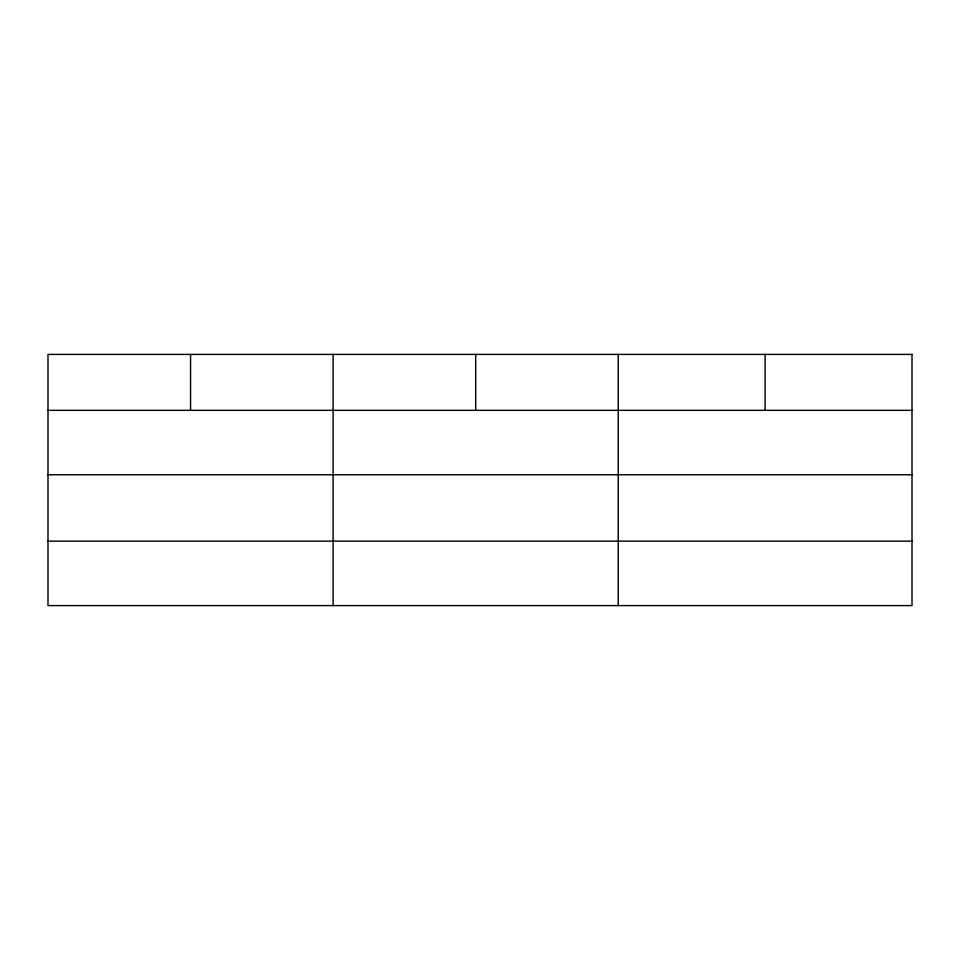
<?xml version="1.0" encoding="UTF-8"?>
<svg xmlns="http://www.w3.org/2000/svg" width="960" height="960" viewBox="0 0 960 960"><rect width="100%" height="100%" fill="white"/><g stroke="black" fill="none" stroke-linecap="round" stroke-linejoin="round"><path stroke-width="1.44" d="M48 410.34L912 410.34M48 474.768L912 474.768M48 541.152L912 541.152M765.12 354.408L765.12 410.34M618.24 354.408L618.24 605.592M475.68 354.408L475.68 410.34M333.12 354.408L333.12 605.592M190.56 354.408L190.56 410.34M912 354.408L48 354.408L48 605.592L912 605.592L912 354.408"/></g></svg>
